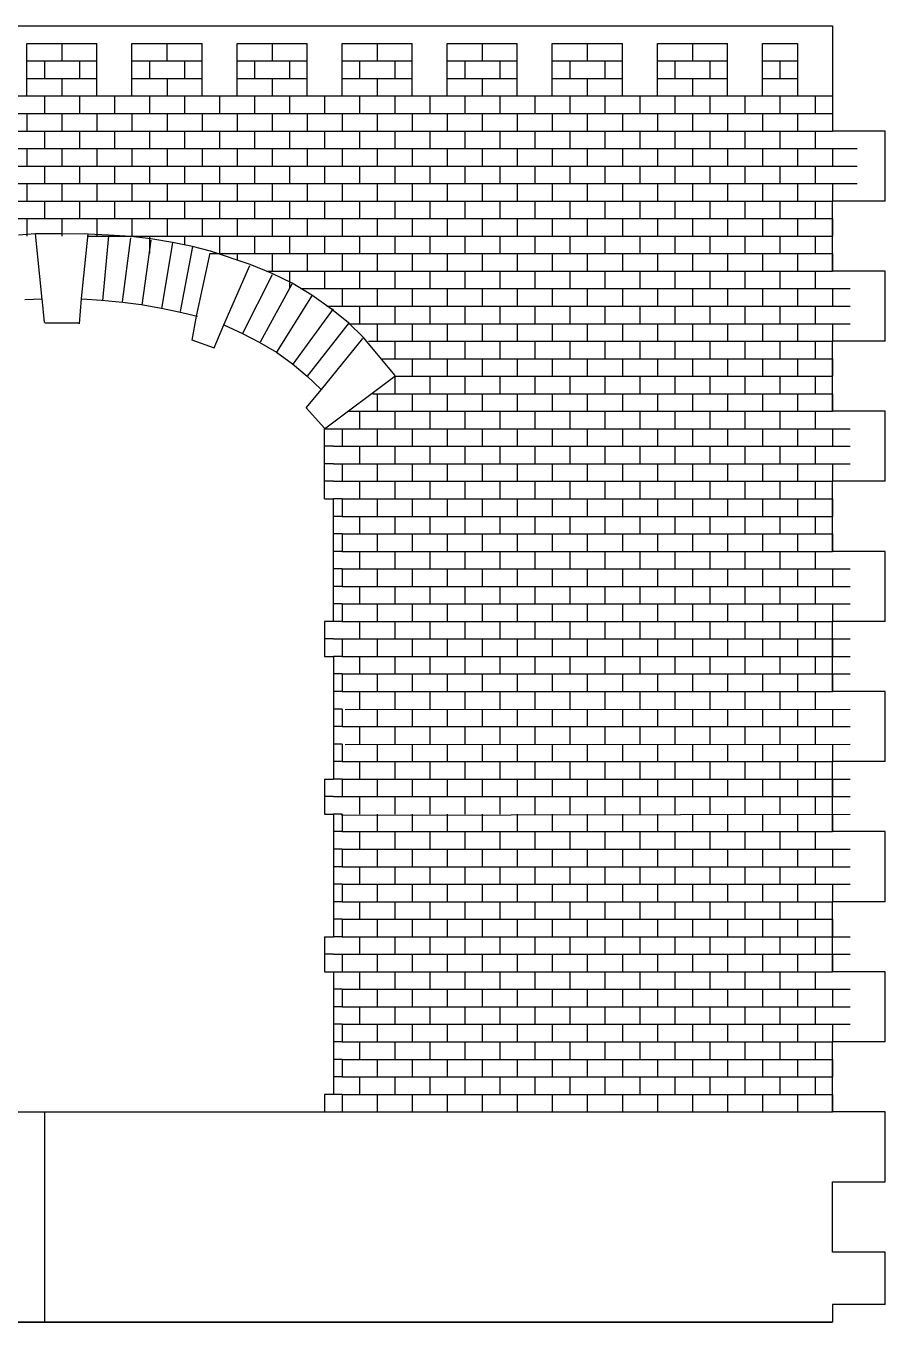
# Model space of a CAD drawing. Extents: x 12 to 197, y 116 to 290.
# Drawn here: x 54.9 to 104, y 116 to 190 of the extents above; entities that cross this region are included whole.
import ezdxf

# ---------------------------------------------------------------- set-up
doc = ezdxf.new("R2010")
doc.units = 0
doc.header["$MEASUREMENT"] = 0
doc.layers.add('OHNE_NAMEN', color=5, linetype='CONTINUOUS')

msp = doc.modelspace()

# ---------------------------------------------------------------- linework, layer by layer
at = {"layer": 'OHNE_NAMEN', "color": 5, "linetype": 'CONTINUOUS'}
for p, q in [((13, 190.0001), (101.0003, 190.0001)), ((101.0003, 190.0001), (101.001, 184.0001)), ((104.001, 184.0001), (101.001, 184.0001)), ((104.001, 179.9999), (104.001, 184.0001)), ((104.001, 179.9999), (101.001, 179.9999)), ((101.001, 176.0001), (101.001, 179.9999)), ((104.001, 176.0001), (101.001, 176.0001)), ((104.001, 172), (104.001, 176.0001)), ((104.001, 172), (101.001, 172)), ((101.001, 167.9998), (101.001, 172)), ((104.001, 167.9998), (101.001, 167.9998)), ((104.001, 164), (104.001, 167.9998)), ((104.001, 164), (101.001, 164)), ((101.001, 159.9999), (101.001, 164)), ((104.001, 159.9999), (101.001, 159.9999)), ((104.001, 156.0001), (104.001, 159.9999)), ((104.001, 156.0001), (101.001, 156.0001)), ((101.001, 151.9999), (101.001, 156.0001)), ((104.001, 151.9999), (101.001, 151.9999)), ((104.001, 147.9998), (104.001, 151.9999)), ((104.001, 147.9998), (101.001, 147.9998)), ((101.001, 144), (101.001, 147.9998)), ((104.001, 144), (101.001, 144)), ((104.001, 139.9999), (104.001, 144)), ((104.001, 139.9999), (101.001, 139.9999)), ((101.001, 136.0001), (101.001, 139.9999)), ((104.001, 136.0001), (101.001, 136.0001)), ((104.001, 131.9999), (104.001, 136.0001)), ((104.001, 131.9999), (101.001, 131.9999)), ((101.001, 128.0001), (101.001, 131.9999)), ((104.001, 128.0001), (101.001, 128.0001)), ((104.001, 124), (104.001, 128.0001)), ((101.001, 119.9998), (101.001, 124)), ((101.001, 124), (104.001, 124)), ((104.001, 119.9998), (101.001, 119.9998)), ((104.001, 116.9998), (104.001, 119.9998)), ((104.001, 116.9998), (101.001, 116.9998)), ((101.001, 116.9998), (101.001, 116)), ((101.0003, 116), (13, 116)), ((13, 116), (101.0003, 116))]:
    msp.add_line(p, q, dxfattribs=at)
at = {"layer": 'OHNE_NAMEN', "color": 7, "linetype": 'CONTINUOUS'}
for p, q in [((55.0002, 189.0004), (59.0003, 189.0004)), ((55.0005, 186), (55.0005, 189)), ((57.0001, 189), (57.0001, 188.0002)), ((59.0003, 186), (59.0003, 189)), ((60.9999, 189.0004), (65, 189.0004)), ((61.0002, 186), (61.0002, 189)), ((63.0001, 189), (63.0001, 188.0002)), ((65.0004, 186), (65.0004, 189)), ((66.9999, 189.0004), (71.0001, 189.0004)), ((67.0003, 186), (67.0003, 189)), ((69.0002, 189), (69.0002, 188.0002)), ((71.0004, 186), (71.0004, 189)), ((73, 189.0004), (77.0001, 189.0004)), ((73.0003, 186), (73.0003, 189)), ((75.0002, 189), (75.0002, 188.0002)), ((77.0004, 186), (77.0004, 189)), ((79, 189.0004), (83.0001, 189.0004)), ((79.0004, 186), (79.0004, 189)), ((81.0002, 189), (81.0002, 188.0002)), ((83.0005, 186), (83.0005, 189)), ((85, 189.0004), (89.0002, 189.0004)), ((85.0004, 186), (85.0004, 189)), ((86.9999, 189), (86.9999, 188.0002)), ((89.0005, 186), (89.0005, 189)), ((91.0001, 189.0004), (95.0002, 189.0004)), ((91.0004, 186), (91.0004, 189)), ((93, 189), (93, 188.0002)), ((95.0006, 186), (95.0006, 189)), ((97.0001, 189.0004), (99, 189)), ((97.0005, 186), (97.0005, 189)), ((99, 189), (99, 186.0003)), ((55.0002, 188.0002), (59.0003, 188.0002)), ((56.0007, 187.9995), (56.0007, 186.9997)), ((58.0005, 188.0002), (58.0005, 187.0004)), ((60.9999, 188.0002), (65, 188.0002)), ((62.0007, 187.9995), (62.0007, 186.9997)), ((64.0002, 188.0002), (64.0002, 187.0004)), ((66.9999, 188.0002), (71.0001, 188.0002)), ((68.0007, 187.9995), (68.0007, 186.9997)), ((70.0003, 188.0002), (70.0003, 187.0004)), ((73, 188.0002), (77.0001, 188.0002)), ((74.0004, 187.9995), (74.0004, 186.9997)), ((76.0003, 188.0002), (76.0003, 187.0004)), ((79, 188.0002), (83.0001, 188.0002)), ((80.0005, 187.9995), (80.0005, 186.9997)), ((82.0004, 188.0002), (82.0004, 187.0004)), ((85, 188.0002), (89.0002, 188.0002)), ((86.0005, 187.9995), (86.0005, 186.9997)), ((88.0004, 188.0002), (88.0004, 187.0004)), ((91.0001, 188.0002), (95.0002, 188.0002)), ((92.0006, 187.9995), (92.0006, 186.9997)), ((94.0005, 188.0002), (94.0005, 187.0004)), ((97.0001, 188.0002), (99, 188.0002)), ((98.0006, 187.9995), (98.0006, 186.9997)), ((55.0012, 186.9997), (59.0003, 186.9997)), ((57.0004, 186.9997), (57.0004, 186)), ((61.0009, 186.9997), (65.0004, 186.9997)), ((63.0005, 186.9997), (63.0005, 186)), ((67.001, 186.9997), (71.0004, 186.9997)), ((69.0005, 186.9997), (69.0005, 186)), ((73.001, 186.9997), (77.0004, 186.9997)), ((75.0006, 186.9997), (75.0006, 186)), ((79.0011, 186.9997), (83.0005, 186.9997)), ((81.0006, 186.9997), (81.0006, 186)), ((85.0011, 186.9997), (89.0005, 186.9997)), ((87.0003, 186.9997), (87.0003, 186)), ((91.0011, 186.9997), (95.0006, 186.9997)), ((93.0003, 186.9997), (93.0003, 186)), ((97.0012, 186.9997), (99, 186.9997)), ((13.1538, 186), (101.0003, 186.0003)), ((56.0007, 186), (56.0007, 184.9998)), ((58.0005, 186), (58.0005, 184.9998)), ((60.0008, 186), (60.0008, 184.9998)), ((62.0007, 185.9996), (62.0007, 184.9998)), ((64.0006, 185.9996), (64.0006, 184.9998)), ((66.0005, 186), (66.0005, 184.9998)), ((68.0007, 186), (68.0007, 184.9998)), ((70.0006, 186), (70.0006, 184.9998)), ((72.0005, 186), (72.0005, 184.9998)), ((74.0008, 186), (74.0008, 184.9998)), ((76.0007, 186), (76.0007, 184.9998)), ((78.0006, 185.9996), (78.0006, 184.9998)), ((80.0008, 185.9996), (80.0008, 184.9998)), ((82.0007, 185.9996), (82.0007, 184.9998)), ((84.0003, 185.9996), (84.0003, 184.9998)), ((86.0002, 185.9996), (86.0002, 184.9998)), ((88.0004, 185.9996), (88.0004, 184.9998)), ((90.0007, 185.9996), (90.0007, 184.9998)), ((92.0002, 185.9996), (92.0002, 184.9998)), ((94.0005, 185.9996), (94.0005, 184.9998)), ((96.0004, 185.9996), (96.0004, 184.9998)), ((98.0003, 185.9996), (98.0003, 184.9998)), ((100.0005, 185.9996), (100.0005, 184.9998)), ((13.1538, 185.0002), (101.0003, 185.0002)), ((55.0005, 184.9998), (55.0005, 183.9994)), ((57.0004, 184.9998), (57.0004, 183.9994)), ((59.0003, 184.9998), (59.0003, 183.9994)), ((61.0006, 184.9998), (61.0006, 183.9994)), ((63.0005, 184.9995), (63.0005, 183.9994)), ((65.0004, 184.9995), (65.0004, 183.9994)), ((67.0003, 184.9998), (67.0003, 183.9994)), ((69.0005, 184.9998), (69.0005, 183.9994)), ((71.0004, 184.9998), (71.0004, 183.9994)), ((73.0003, 184.9998), (73.0003, 183.9994)), ((75.0006, 184.9998), (75.0006, 183.9994)), ((77.0004, 184.9998), (77.0004, 183.9994)), ((79.0004, 184.9995), (79.0004, 183.9994)), ((81.0006, 184.9995), (81.0006, 183.9994)), ((83.0005, 184.9995), (83.0005, 183.9994)), ((85, 184.9995), (85, 183.9994)), ((86.9999, 184.9995), (86.9999, 183.9994)), ((89.0002, 184.9995), (89.0002, 183.9994)), ((91.0004, 184.9995), (91.0004, 183.9994)), ((93, 184.9995), (93, 183.9994)), ((95.0002, 184.9995), (95.0002, 183.9994)), ((97.0001, 184.9995), (97.0001, 183.9994)), ((99, 184.9995), (99, 183.9994)), ((101.0003, 184.9995), (101.0003, 183.9994)), ((13.1538, 184.0001), (101.0003, 184.0001)), ((56.0007, 184.0001), (56.0007, 182.9999)), ((58.0005, 184.0001), (58.0005, 182.9999)), ((60.0008, 184.0001), (60.0008, 182.9999)), ((62.0007, 183.9994), (62.0007, 182.9999)), ((64.0006, 183.9994), (64.0006, 182.9999)), ((66.0005, 184.0001), (66.0005, 182.9999)), ((68.0007, 184.0001), (68.0007, 182.9999)), ((70.0006, 184.0001), (70.0006, 182.9999)), ((72.0005, 184.0001), (72.0005, 182.9999)), ((74.0008, 184.0001), (74.0008, 182.9999)), ((76.0007, 184.0001), (76.0007, 182.9999)), ((78.0006, 183.9994), (78.0006, 182.9999)), ((80.0008, 183.9994), (80.0008, 182.9999)), ((82.0007, 183.9994), (82.0007, 182.9999)), ((84.0003, 183.9994), (84.0003, 182.9999)), ((86.0002, 183.9994), (86.0002, 182.9999)), ((88.0004, 183.9994), (88.0004, 182.9999)), ((90.0007, 183.9994), (90.0007, 182.9999)), ((92.0002, 183.9994), (92.0002, 182.9999)), ((94.0005, 183.9994), (94.0005, 182.9999)), ((96.0004, 183.9994), (96.0004, 182.9999)), ((98.0003, 183.9994), (98.0003, 182.9999)), ((100.0005, 183.9994), (100.0005, 182.9999)), ((13, 182.9999), (102.4036, 182.9999)), ((55.0005, 182.9999), (55.0005, 181.9998)), ((57.0004, 182.9999), (57.0004, 181.9998)), ((59.0003, 182.9999), (59.0003, 181.9998)), ((61.0006, 182.9999), (61.0006, 181.9998)), ((63.0005, 182.9996), (63.0005, 181.9998)), ((65.0004, 182.9996), (65.0004, 181.9998)), ((67.0003, 182.9999), (67.0003, 181.9998)), ((69.0005, 182.9999), (69.0005, 181.9998)), ((71.0004, 182.9999), (71.0004, 181.9998)), ((73.0003, 182.9999), (73.0003, 181.9998)), ((75.0006, 182.9999), (75.0006, 181.9998)), ((77.0004, 182.9999), (77.0004, 181.9998)), ((79.0004, 182.9996), (79.0004, 181.9998)), ((81.0006, 182.9996), (81.0006, 181.9998)), ((83.0005, 182.9996), (83.0005, 181.9998)), ((85, 182.9996), (85, 181.9998)), ((86.9999, 182.9996), (86.9999, 181.9998)), ((89.0002, 182.9996), (89.0002, 181.9998)), ((91.0004, 182.9996), (91.0004, 181.9998)), ((93, 182.9996), (93, 181.9998)), ((95.0002, 182.9996), (95.0002, 181.9998)), ((97.0001, 182.9996), (97.0001, 181.9998)), ((99, 182.9996), (99, 181.9998)), ((101.0003, 182.9996), (101.0003, 181.9998)), ((13, 182.0002), (102.4036, 182.0002)), ((56.0007, 182.0002), (56.0007, 181)), ((58.0005, 182.0002), (58.0005, 181)), ((60.0008, 182.0002), (60.0008, 181)), ((62.0007, 181.9998), (62.0007, 181)), ((64.0006, 181.9998), (64.0006, 181)), ((66.0005, 182.0002), (66.0005, 181)), ((68.0007, 182.0002), (68.0007, 181)), ((70.0006, 182.0002), (70.0006, 181)), ((72.0005, 182.0002), (72.0005, 181)), ((74.0008, 182.0002), (74.0008, 181)), ((76.0007, 182.0002), (76.0007, 181)), ((78.0006, 181.9998), (78.0006, 181)), ((80.0008, 181.9998), (80.0008, 181)), ((82.0007, 181.9998), (82.0007, 181)), ((84.0003, 181.9998), (84.0003, 181)), ((86.0002, 181.9998), (86.0002, 181)), ((88.0004, 181.9998), (88.0004, 181)), ((90.0007, 181.9998), (90.0007, 181)), ((92.0002, 181.9998), (92.0002, 181)), ((94.0005, 181.9998), (94.0005, 181)), ((96.0004, 181.9998), (96.0004, 181)), ((98.0003, 181.9998), (98.0003, 181)), ((100.0005, 181.9998), (100.0005, 181)), ((13, 181), (102.4036, 181)), ((55.0005, 180.9997), (55.0005, 179.9996)), ((57.0004, 180.9997), (57.0004, 179.9996)), ((59.0003, 180.9997), (59.0003, 179.9996)), ((61.0006, 180.9997), (61.0006, 179.9996)), ((63.0005, 180.999), (63.0005, 179.9996)), ((65.0004, 180.999), (65.0004, 179.9996)), ((67.0003, 180.9997), (67.0003, 179.9996)), ((69.0005, 180.9997), (69.0005, 179.9996)), ((71.0004, 180.9997), (71.0004, 179.9996)), ((73.0003, 180.9997), (73.0003, 179.9996)), ((75.0006, 180.9997), (75.0006, 179.9996)), ((77.0004, 180.9997), (77.0004, 179.9996)), ((79.0004, 180.999), (79.0004, 179.9996)), ((81.0006, 180.999), (81.0006, 179.9996)), ((83.0005, 180.999), (83.0005, 179.9996)), ((85, 180.999), (85, 179.9996)), ((86.9999, 180.999), (86.9999, 179.9996)), ((89.0002, 180.999), (89.0002, 179.9996)), ((91.0004, 180.999), (91.0004, 179.9996)), ((93, 180.999), (93, 179.9996)), ((95.0002, 180.999), (95.0002, 179.9996)), ((97.0001, 180.999), (97.0001, 179.9996)), ((99, 180.999), (99, 179.9996)), ((101.0003, 180.999), (101.0003, 179.9996)), ((13, 180.0003), (101.0003, 180.0003)), ((56.0007, 179.9999), (56.0007, 178.9998)), ((58.0005, 179.9999), (58.0005, 178.9998)), ((60.0008, 179.9999), (60.0008, 178.9998)), ((62.0007, 179.9996), (62.0007, 178.9998)), ((64.0006, 179.9996), (64.0006, 178.9998)), ((66.0005, 179.9999), (66.0005, 178.9998)), ((68.0007, 179.9999), (68.0007, 178.9998)), ((70.0006, 179.9999), (70.0006, 178.9998)), ((72.0005, 179.9999), (72.0005, 178.9998)), ((74.0008, 179.9999), (74.0008, 178.9998)), ((76.0007, 179.9999), (76.0007, 178.9998)), ((78.0006, 179.9996), (78.0006, 178.9998)), ((80.0008, 179.9996), (80.0008, 178.9998)), ((82.0007, 179.9996), (82.0007, 178.9998)), ((84.0003, 179.9996), (84.0003, 178.9998)), ((86.0002, 179.9996), (86.0002, 178.9998)), ((88.0004, 179.9996), (88.0004, 178.9998)), ((90.0007, 179.9996), (90.0007, 178.9998)), ((92.0002, 179.9996), (92.0002, 178.9998)), ((94.0005, 179.9996), (94.0005, 178.9998)), ((96.0004, 179.9996), (96.0004, 178.9998)), ((98.0003, 179.9996), (98.0003, 178.9998)), ((100.0005, 179.9996), (100.0005, 178.9998)), ((13, 179.0001), (101.0003, 179.0001)), ((55.0005, 178.9998), (55.0005, 177.9997)), ((57.0004, 178.9998), (57.0004, 177.9997)), ((59.0003, 178.9998), (59.0003, 177.9997)), ((61.0006, 178.9998), (61.0006, 177.9997)), ((63.0005, 178.9994), (63.0005, 177.9997)), ((65.0004, 178.9994), (65.0004, 177.9997)), ((67.0003, 178.9998), (67.0003, 177.9997)), ((69.0005, 178.9998), (69.0005, 177.9997)), ((71.0004, 178.9998), (71.0004, 177.9997)), ((73.0003, 178.9998), (73.0003, 177.9997)), ((75.0006, 178.9998), (75.0006, 177.9997)), ((77.0004, 178.9998), (77.0004, 177.9997)), ((79.0004, 178.9994), (79.0004, 177.9997)), ((81.0006, 178.9994), (81.0006, 177.9997)), ((83.0005, 178.9994), (83.0005, 177.9997)), ((85, 178.9994), (85, 177.9997)), ((86.9999, 178.9994), (86.9999, 177.9997)), ((89.0002, 178.9994), (89.0002, 177.9997)), ((91.0004, 178.9994), (91.0004, 177.9997)), ((93, 178.9994), (93, 177.9997)), ((95.0002, 178.9994), (95.0002, 177.9997)), ((97.0001, 178.9994), (97.0001, 177.9997)), ((99, 178.9994), (99, 177.9997)), ((101.0003, 178.9994), (101.0003, 177.9997)), ((55.5015, 178.1249), (54.5239, 178.0558)), ((55.8765, 174.3749), (55.5015, 178.1249)), ((57.0015, 178.1249), (55.5015, 178.1249)), ((58.4987, 178.103), (57.0015, 178.1249)), ((58.1265, 174.4373), (58.5015, 178.1249)), ((59.6512, 178.0558), (58.4987, 178.103)), ((58.5001, 178), (101.0003, 178)), ((59.6526, 178.0088), (59.3139, 174.3124)), ((60.9445, 177.9852), (59.6512, 178.0558)), ((60.9226, 177.903), (60.4389, 174.25)), ((62.0734, 177.8441), (60.9445, 177.9852)), ((62.0868, 177.7619), (61.564, 174.0623)), ((62.0007, 177.9997), (62.0007, 176.9999)), ((63.3201, 177.6324), (62.0734, 177.8441)), ((63.3215, 177.6208), (62.689, 173.875)), ((64.449, 177.3975), (63.3201, 177.6324)), ((64.0013, 178), (64.0013, 177.5001)), ((66.0005, 178), (66.0005, 176.9999)), ((66.0005, 177.9997), (66.0005, 176.9999)), ((68.0007, 178), (68.0007, 176.9999)), ((68.0007, 177.9997), (68.0007, 176.9999)), ((70.0006, 178), (70.0006, 176.9999)), ((70.0006, 177.9997), (70.0006, 176.9999)), ((72.0005, 178), (72.0005, 176.9999)), ((72.0005, 177.9997), (72.0005, 176.9999)), ((74.0008, 178), (74.0008, 176.9999)), ((74.0008, 177.9997), (74.0008, 176.9999)), ((76.0007, 178), (76.0007, 176.9999)), ((78.0006, 177.9997), (78.0006, 176.9999)), ((80.0008, 177.9997), (80.0008, 176.9999)), ((82.0007, 177.9997), (82.0007, 176.9999)), ((84.0003, 177.9997), (84.0003, 176.9999)), ((86.0002, 177.9997), (86.0002, 176.9999)), ((88.0004, 177.9997), (88.0004, 176.9999)), ((90.0007, 177.9997), (90.0007, 176.9999)), ((92.0002, 177.9997), (92.0002, 176.9999)), ((94.0005, 177.9997), (94.0005, 176.9999)), ((96.0004, 177.9997), (96.0004, 176.9999)), ((98.0003, 177.9997), (98.0003, 176.9999)), ((100.0005, 177.9997), (100.0005, 176.9999)), ((64.4504, 177.4091), (63.7515, 173.6873)), ((65.4837, 177.1385), (64.449, 177.3975)), ((64.6889, 173.4376), (65.4734, 177.0211)), ((67.7414, 176.3861), (65.4837, 177.1385)), ((65.501, 176.9999), (101.0003, 177.0002)), ((67.0013, 176.9999), (67.0013, 176.6249)), ((69.0005, 176.9999), (69.0005, 176.0001)), ((69.0005, 176.9999), (69.0005, 175.9998)), ((71.0004, 176.9999), (71.0004, 175.9998)), ((71.0008, 176.9999), (71.0008, 175.9998)), ((73.0003, 176.9999), (73.0003, 175.9998)), ((73.0007, 176.9999), (73.0007, 175.9998)), ((75.0006, 176.9999), (75.0006, 175.9998)), ((77.0004, 176.9999), (77.0004, 175.9998)), ((79.0004, 176.9995), (79.0004, 175.9998)), ((81.0006, 176.9995), (81.0006, 175.9998)), ((83.0005, 176.9995), (83.0005, 175.9998)), ((85, 176.9995), (85, 175.9998)), ((86.9999, 176.9995), (86.9999, 175.9998)), ((89.0002, 176.9995), (89.0002, 175.9998)), ((91.0004, 176.9995), (91.0004, 175.9998)), ((93, 176.9995), (93, 175.9998)), ((95.0002, 176.9995), (95.0002, 175.9998)), ((97.0001, 176.9995), (97.0001, 175.9998)), ((99, 176.9995), (99, 175.9998)), ((101.0003, 176.9995), (101.0003, 175.9998)), ((66.2513, 172.9373), (67.7312, 176.3155)), ((69.0114, 175.8685), (67.7414, 176.3861)), ((69.0012, 175.7863), (67.3139, 172.4374)), ((68.7515, 176.0001), (101.0003, 176.0001)), ((70.1403, 175.3041), (69.0114, 175.8685)), ((70.0006, 176.0001), (70.0006, 175)), ((70.0006, 175.9998), (70.0013, 175.375)), ((72.0005, 176.0001), (72.0005, 175)), ((72.0005, 175.9998), (72.0005, 174.9996)), ((74.0008, 176.0001), (74.0008, 175)), ((74.0008, 175.9998), (74.0008, 174.9996)), ((76.0007, 176.0001), (76.0007, 175)), ((78.0006, 175.9998), (78.0006, 175)), ((80.0008, 175.9998), (80.0008, 175)), ((82.0007, 175.9998), (82.0007, 175)), ((84.0003, 175.9998), (84.0003, 175)), ((86.0002, 175.9998), (86.0002, 175)), ((88.0004, 175.9998), (88.0004, 175)), ((90.0007, 175.9998), (90.0007, 175)), ((92.0002, 175.9998), (92.0002, 175)), ((94.0005, 175.9998), (94.0005, 175)), ((96.0004, 175.9998), (96.0004, 175)), ((98.0003, 175.9998), (98.0003, 175)), ((100.0005, 175.9998), (100.0005, 175)), ((70.1301, 175.2572), (68.314, 171.9375)), ((71.2692, 174.6222), (70.1403, 175.3041)), ((70.6265, 175), (102.0011, 175)), ((73.0003, 174.9996), (73.0003, 173.9995)), ((73.0007, 174.9996), (73.0007, 173.9999)), ((75.0006, 174.9996), (75.0006, 173.9995)), ((77.0004, 174.9996), (77.0004, 173.9995)), ((79.0004, 174.9993), (79.0004, 173.9995)), ((81.0006, 174.9993), (81.0006, 173.9995)), ((83.0005, 174.9993), (83.0005, 173.9995)), ((85, 174.9993), (85, 173.9995)), ((86.9999, 174.9993), (86.9999, 173.9995)), ((89.0002, 174.9993), (89.0002, 173.9995)), ((91.0004, 174.9993), (91.0004, 173.9995)), ((93, 174.9993), (93, 173.9995)), ((95.0002, 174.9993), (95.0002, 173.9995)), ((97.0001, 174.9993), (97.0001, 173.9995)), ((99, 174.9993), (99, 173.9995)), ((101.0003, 174.9993), (101.0003, 173.9995)), ((71.2943, 174.6222), (69.2513, 171.3749)), ((72.3981, 173.8224), (71.2692, 174.6222)), ((72.1265, 173.9999), (102.0011, 173.9999)), ((74.0008, 173.9999), (74.0008, 173.0001)), ((76.0007, 173.9999), (76.0007, 173.0001)), ((78.0006, 173.9995), (78.0006, 173.0001)), ((80.0008, 173.9995), (80.0008, 173.0001)), ((82.0007, 173.9995), (82.0007, 173.0001)), ((84.0003, 173.9995), (84.0003, 173.0001)), ((86.0002, 173.9995), (86.0002, 173.0001)), ((88.0004, 173.9995), (88.0004, 173.0001)), ((90.0007, 173.9995), (90.0007, 173.0001)), ((92.0002, 173.9995), (92.0002, 173.0001)), ((94.0005, 173.9995), (94.0005, 173.0001)), ((96.0004, 173.9995), (96.0004, 173.0001)), ((98.0003, 173.9995), (98.0003, 173.0001)), ((100.0005, 173.9995), (100.0005, 173.0001)), ((72.4856, 173.8461), (70.189, 170.6873)), ((73.3623, 173.0463), (72.3981, 173.8224)), ((73.4109, 173.07), (71.0015, 170.0001)), ((74.2089, 172.2233), (73.3623, 173.0463)), ((73.3764, 173.0001), (102.0011, 173.0001)), ((75.0006, 172.9998), (75.0006, 171.9996)), ((77.0004, 172.9998), (77.0004, 171.9996)), ((79.0004, 172.9994), (79.0004, 171.9996)), ((81.0006, 172.9994), (81.0006, 171.9996)), ((83.0005, 172.9994), (83.0005, 171.9996)), ((85, 172.9994), (85, 171.9996)), ((86.9999, 172.9994), (86.9999, 171.9996)), ((89.0002, 172.9994), (89.0002, 171.9996)), ((91.0004, 172.9994), (91.0004, 171.9996)), ((93, 172.9994), (93, 171.9996)), ((95.0002, 172.9994), (95.0002, 171.9996)), ((97.0001, 172.9994), (97.0001, 171.9996)), ((99, 172.9994), (99, 171.9996)), ((101.0003, 172.9994), (101.0003, 171.9996)), ((71.8139, 169.2501), (74.1871, 172.1527)), ((76.0201, 170.0361), (74.2089, 172.2233)), ((74.5014, 172), (101.0003, 172.0003)), ((76.0007, 172), (76.0007, 170.9999)), ((78.0006, 171.9996), (78.0006, 170.9999)), ((80.0008, 171.9996), (80.0008, 170.9999)), ((82.0007, 171.9996), (82.0007, 170.9999)), ((84.0003, 171.9996), (84.0003, 170.9999)), ((86.0002, 171.9996), (86.0002, 170.9999)), ((88.0004, 171.9996), (88.0004, 170.9999)), ((90.0007, 171.9996), (90.0007, 170.9999)), ((92.0002, 171.9996), (92.0002, 170.9999)), ((94.0005, 171.9996), (94.0005, 170.9999)), ((96.0004, 171.9996), (96.0004, 170.9999)), ((98.0003, 171.9996), (98.0003, 170.9999)), ((100.0005, 171.9996), (100.0005, 170.9999)), ((75.2514, 170.9999), (101.0003, 171.0002)), ((77.0004, 170.9999), (77.0004, 169.9997)), ((79.0004, 170.9995), (79.0004, 169.9997)), ((81.0006, 170.9995), (81.0006, 169.9997)), ((83.0005, 170.9995), (83.0005, 169.9997)), ((85, 170.9995), (85, 169.9997)), ((86.9999, 170.9995), (86.9999, 169.9997)), ((89.0002, 170.9995), (89.0002, 169.9997)), ((91.0004, 170.9995), (91.0004, 169.9997)), ((93, 170.9995), (93, 169.9997)), ((95.0002, 170.9995), (95.0002, 169.9997)), ((97.0001, 170.9995), (97.0001, 169.9997)), ((99, 170.9995), (99, 169.9997)), ((101.0003, 170.9995), (101.0003, 169.9997)), ((72.0005, 167.0001), (76.0007, 170.0001)), ((76.0007, 170.0001), (101.0003, 170.0001)), ((76.0007, 170.0001), (76.0007, 169)), ((76.0007, 169.9997), (76.0007, 168.9996)), ((78.0006, 169.9997), (78.0006, 169)), ((80.0008, 169.9997), (80.0008, 169)), ((82.0007, 169.9997), (82.0007, 169)), ((84.0003, 169.9997), (84.0003, 169)), ((86.0002, 169.9997), (86.0002, 169)), ((88.0004, 169.9997), (88.0004, 169)), ((90.0007, 169.9997), (90.0007, 169)), ((92.0002, 169.9997), (92.0002, 169)), ((94.0005, 169.9997), (94.0005, 169)), ((96.0004, 169.9997), (96.0004, 169)), ((98.0003, 169.9997), (98.0003, 169)), ((100.0005, 169.9997), (100.0005, 169)), ((74.7515, 169), (101.0003, 169.0003)), ((75.0006, 169), (75.0006, 167.9998)), ((75.0006, 168.9996), (75.0006, 167.9998)), ((77.0004, 169), (77.0004, 167.9998)), ((79.0004, 168.9996), (79.0004, 167.9998)), ((81.0006, 168.9996), (81.0006, 167.9998)), ((83.0005, 168.9996), (83.0005, 167.9998)), ((85, 168.9996), (85, 167.9998)), ((86.9999, 168.9996), (86.9999, 167.9998)), ((89.0002, 168.9996), (89.0002, 167.9998)), ((91.0004, 168.9996), (91.0004, 167.9998)), ((93, 168.9996), (93, 167.9998)), ((95.0002, 168.9996), (95.0002, 167.9998)), ((97.0001, 168.9996), (97.0001, 167.9998)), ((99, 168.9996), (99, 167.9998)), ((101.0003, 168.9996), (101.0003, 167.9998)), ((73.3764, 167.9998), (101.0003, 168.0002)), ((74.0004, 167.9998), (74.0004, 166.9997)), ((74.0008, 168.0002), (74.0008, 167.0001)), ((76.0007, 168.0002), (76.0007, 167.0001)), ((76.0007, 167.9998), (76.0007, 166.9997)), ((78.0006, 167.9998), (78.0006, 167.0001)), ((80.0008, 167.9998), (80.0008, 167.0001)), ((82.0007, 167.9998), (82.0007, 167.0001)), ((84.0003, 167.9998), (84.0003, 167.0001)), ((86.0002, 167.9998), (86.0002, 167.0001)), ((88.0004, 167.9998), (88.0004, 167.0001)), ((90.0007, 167.9998), (90.0007, 167.0001)), ((92.0002, 167.9998), (92.0002, 167.0001)), ((94.0005, 167.9998), (94.0005, 167.0001)), ((96.0004, 167.9998), (96.0004, 167.0001)), ((98.0003, 167.9998), (98.0003, 167.0001)), ((100.0005, 167.9998), (100.0005, 167.0001)), ((72.0002, 167.0001), (102.0011, 167.0001)), ((73.0003, 166.9997), (73.0003, 165.9996)), ((75.0006, 166.9997), (75.0006, 165.9996)), ((77.0004, 166.9997), (77.0004, 165.9996)), ((79.0004, 166.9993), (79.0004, 165.9996)), ((81.0006, 166.9993), (81.0006, 165.9996)), ((83.0005, 166.9993), (83.0005, 165.9996)), ((85, 166.9993), (85, 165.9996)), ((86.9999, 166.9993), (86.9999, 165.9996)), ((89.0002, 166.9993), (89.0002, 165.9996)), ((91.0004, 166.9993), (91.0004, 165.9996)), ((93, 166.9993), (93, 165.9996)), ((95.0002, 166.9993), (95.0002, 165.9996)), ((97.0001, 166.9993), (97.0001, 165.9996)), ((99, 166.9993), (99, 165.9996)), ((101.0003, 166.9993), (101.0003, 165.9996)), ((72.5004, 165.9999), (102.0011, 165.9999)), ((74.0008, 165.9999), (74.0008, 164.9998)), ((76.0007, 165.9999), (76.0007, 164.9998)), ((78.0006, 165.9996), (78.0006, 164.9998)), ((80.0008, 165.9996), (80.0008, 164.9998)), ((82.0007, 165.9996), (82.0007, 164.9998)), ((84.0003, 165.9996), (84.0003, 164.9998)), ((86.0002, 165.9996), (86.0002, 164.9998)), ((88.0004, 165.9996), (88.0004, 164.9998)), ((90.0007, 165.9996), (90.0007, 164.9998)), ((92.0002, 165.9996), (92.0002, 164.9998)), ((94.0005, 165.9996), (94.0005, 164.9998)), ((96.0004, 165.9996), (96.0004, 164.9998)), ((98.0003, 165.9996), (98.0003, 164.9998)), ((100.0005, 165.9996), (100.0005, 164.9998)), ((72.5011, 165.0002), (102.0011, 164.9998)), ((73.0003, 164.9998), (73.0003, 163.9997)), ((75.0006, 164.9998), (75.0006, 163.9997)), ((77.0004, 164.9998), (77.0004, 163.9997)), ((79.0004, 164.9995), (79.0004, 163.9997)), ((81.0006, 164.9995), (81.0006, 163.9997)), ((83.0005, 164.9995), (83.0005, 163.9997)), ((85, 164.9995), (85, 163.9997)), ((86.9999, 164.9995), (86.9999, 163.9997)), ((89.0002, 164.9995), (89.0002, 163.9997)), ((91.0004, 164.9995), (91.0004, 163.9997)), ((93, 164.9995), (93, 163.9997)), ((95.0002, 164.9995), (95.0002, 163.9997)), ((97.0001, 164.9995), (97.0001, 163.9997)), ((99, 164.9995), (99, 163.9997)), ((101.0003, 164.9995), (101.0003, 163.9997)), ((72.5011, 164), (101.0003, 164)), ((74.0008, 164), (74.0008, 162.9999)), ((76.0007, 164), (76.0007, 162.9999)), ((78.0006, 163.9997), (78.0006, 162.9999)), ((80.0008, 163.9997), (80.0008, 162.9999)), ((82.0007, 163.9997), (82.0007, 162.9999)), ((84.0003, 163.9997), (84.0003, 162.9999)), ((86.0002, 163.9997), (86.0002, 162.9999)), ((88.0004, 163.9997), (88.0004, 162.9999)), ((90.0007, 163.9997), (90.0007, 162.9999)), ((92.0002, 163.9997), (92.0002, 162.9999)), ((94.0005, 163.9997), (94.0005, 162.9999)), ((96.0004, 163.9997), (96.0004, 162.9999)), ((98.0003, 163.9997), (98.0003, 162.9999)), ((100.0005, 163.9997), (100.0005, 162.9999)), ((73.0003, 162.9999), (73.0003, 161.9998)), ((73.0007, 162.9999), (101.0003, 163.0003)), ((75.0006, 162.9999), (75.0006, 161.9998)), ((77.0004, 162.9999), (77.0004, 161.9998)), ((79.0004, 162.9996), (79.0004, 161.9998)), ((81.0006, 162.9996), (81.0006, 161.9998)), ((83.0005, 162.9996), (83.0005, 161.9998)), ((85, 162.9996), (85, 161.9998)), ((86.9999, 162.9996), (86.9999, 161.9998)), ((89.0002, 162.9996), (89.0002, 161.9998)), ((91.0004, 162.9996), (91.0004, 161.9998)), ((93, 162.9996), (93, 161.9998)), ((95.0002, 162.9996), (95.0002, 161.9998)), ((97.0001, 162.9996), (97.0001, 161.9998)), ((99, 162.9996), (99, 161.9998)), ((101.0003, 162.9996), (101.0003, 161.9998)), ((73.0003, 162.0001), (101.0003, 162.0001)), ((74.0008, 162.0001), (74.0008, 161)), ((76.0007, 162.0001), (76.0007, 161)), ((78.0006, 161.9998), (78.0006, 161)), ((80.0008, 161.9998), (80.0008, 161)), ((82.0007, 161.9998), (82.0007, 161)), ((84.0003, 161.9998), (84.0003, 161)), ((86.0002, 161.9998), (86.0002, 161)), ((88.0004, 161.9998), (88.0004, 161)), ((90.0007, 161.9998), (90.0007, 161)), ((92.0002, 161.9998), (92.0002, 161)), ((94.0005, 161.9998), (94.0005, 161)), ((96.0004, 161.9998), (96.0004, 161)), ((98.0003, 161.9998), (98.0003, 161)), ((100.0005, 161.9998), (100.0005, 161)), ((73.0003, 161), (101.0003, 161)), ((73.0003, 160.9997), (73.0003, 159.9995)), ((75.0006, 160.9997), (75.0006, 159.9995)), ((77.0004, 160.9997), (77.0004, 159.9995)), ((79.0004, 160.9993), (79.0004, 159.9995)), ((81.0006, 160.9993), (81.0006, 159.9995)), ((83.0005, 160.9993), (83.0005, 159.9995)), ((85, 160.9993), (85, 159.9995)), ((86.9999, 160.9993), (86.9999, 159.9995)), ((89.0002, 160.9993), (89.0002, 159.9995)), ((91.0004, 160.9993), (91.0004, 159.9995)), ((93, 160.9993), (93, 159.9995)), ((95.0002, 160.9993), (95.0002, 159.9995)), ((97.0001, 160.9993), (97.0001, 159.9995)), ((99, 160.9993), (99, 159.9995)), ((101.0003, 160.9993), (101.0003, 159.9995)), ((73.0014, 159.9999), (101.0003, 160.0002)), ((74.0008, 159.9999), (74.0008, 158.9998)), ((76.0007, 159.9999), (76.0007, 158.9998)), ((78.0006, 159.9995), (78.0006, 158.9998)), ((80.0008, 159.9995), (80.0008, 158.9998)), ((82.0007, 159.9995), (82.0007, 158.9998)), ((84.0003, 159.9995), (84.0003, 158.9998)), ((86.0002, 159.9995), (86.0002, 158.9998)), ((88.0004, 159.9995), (88.0004, 158.9998)), ((90.0007, 159.9995), (90.0007, 158.9998)), ((92.0002, 159.9995), (92.0002, 158.9998)), ((94.0005, 159.9995), (94.0005, 158.9998)), ((96.0004, 159.9995), (96.0004, 158.9998)), ((98.0003, 159.9995), (98.0003, 158.9998)), ((100.0005, 159.9995), (100.0005, 158.9998)), ((73.0003, 158.9998), (73.0003, 157.9996)), ((73.0007, 159.0001), (102.0011, 159.0001)), ((75.0006, 158.9998), (75.0006, 157.9996)), ((77.0004, 158.9998), (77.0004, 157.9996)), ((79.0004, 158.9994), (79.0004, 157.9996)), ((81.0006, 158.9994), (81.0006, 157.9996)), ((83.0005, 158.9994), (83.0005, 157.9996)), ((85, 158.9994), (85, 157.9996)), ((86.9999, 158.9994), (86.9999, 157.9996)), ((89.0002, 158.9994), (89.0002, 157.9996)), ((91.0004, 158.9994), (91.0004, 157.9996)), ((93, 158.9994), (93, 157.9996)), ((95.0002, 158.9994), (95.0002, 157.9996)), ((97.0001, 158.9994), (97.0001, 157.9996)), ((99, 158.9994), (99, 157.9996)), ((101.0003, 158.9994), (101.0003, 157.9996)), ((73.0007, 158), (102.0011, 158)), ((74.0008, 158), (74.0008, 156.9999)), ((76.0007, 158), (76.0007, 156.9999)), ((78.0006, 157.9996), (78.0006, 156.9999)), ((80.0008, 157.9996), (80.0008, 156.9999)), ((82.0007, 157.9996), (82.0007, 156.9999)), ((84.0003, 157.9996), (84.0003, 156.9999)), ((86.0002, 157.9996), (86.0002, 156.9999)), ((88.0004, 157.9996), (88.0004, 156.9999)), ((90.0007, 157.9996), (90.0007, 156.9999)), ((92.0002, 157.9996), (92.0002, 156.9999)), ((94.0005, 157.9996), (94.0005, 156.9999)), ((96.0004, 157.9996), (96.0004, 156.9999)), ((98.0003, 157.9996), (98.0003, 156.9999)), ((100.0005, 157.9996), (100.0005, 156.9999)), ((73.0003, 156.9999), (73.0003, 155.9997)), ((73.0007, 156.9999), (102.0011, 156.9999)), ((75.0006, 156.9999), (75.0006, 155.9997)), ((77.0004, 156.9999), (77.0004, 155.9997)), ((79.0004, 156.9995), (79.0004, 155.9997)), ((81.0006, 156.9995), (81.0006, 155.9997)), ((83.0005, 156.9995), (83.0005, 155.9997)), ((85, 156.9995), (85, 155.9997)), ((86.9999, 156.9995), (86.9999, 155.9997)), ((89.0002, 156.9995), (89.0002, 155.9997)), ((91.0004, 156.9995), (91.0004, 155.9997)), ((93, 156.9995), (93, 155.9997)), ((95.0002, 156.9995), (95.0002, 155.9997)), ((97.0001, 156.9995), (97.0001, 155.9997)), ((99, 156.9995), (99, 155.9997)), ((101.0003, 156.9995), (101.0003, 155.9997)), ((73.0014, 156.0001), (101.0003, 156.0001)), ((74.0008, 156.0001), (74.0008, 155)), ((76.0007, 156.0001), (76.0007, 155)), ((78.0006, 155.9997), (78.0006, 155)), ((80.0008, 155.9997), (80.0008, 155)), ((82.0007, 155.9997), (82.0007, 155)), ((84.0003, 155.9997), (84.0003, 155)), ((86.0002, 155.9997), (86.0002, 155)), ((88.0004, 155.9997), (88.0004, 155)), ((90.0007, 155.9997), (90.0007, 155)), ((92.0002, 155.9997), (92.0002, 155)), ((94.0005, 155.9997), (94.0005, 155)), ((96.0004, 155.9997), (96.0004, 155)), ((98.0003, 155.9997), (98.0003, 155)), ((100.0005, 155.9997), (100.0005, 155)), ((72.5015, 155), (102.0022, 155)), ((73.0003, 155), (73.0003, 153.9999)), ((75.0006, 155), (75.0006, 153.9999)), ((77.0004, 155), (77.0004, 153.9999)), ((79.0004, 154.9996), (79.0004, 153.9999)), ((81.0006, 154.9996), (81.0006, 153.9999)), ((83.0005, 154.9996), (83.0005, 153.9999)), ((85, 154.9996), (85, 153.9999)), ((86.9999, 154.9996), (86.9999, 153.9999)), ((89.0002, 154.9996), (89.0002, 153.9999)), ((91.0004, 154.9996), (91.0004, 153.9999)), ((93, 154.9996), (93, 153.9999)), ((95.0002, 154.9996), (95.0002, 153.9999)), ((97.0001, 154.9996), (97.0001, 153.9999)), ((99, 154.9996), (99, 153.9999)), ((101.0003, 154.9996), (101.0003, 153.9999)), ((73.0014, 153.9999), (102.0011, 154.0002)), ((74.0008, 153.9999), (74.0008, 152.9997)), ((76.0007, 153.9999), (76.0007, 152.9997)), ((78.0006, 153.9995), (78.0006, 152.9997)), ((80.0008, 153.9995), (80.0008, 152.9997)), ((82.0007, 153.9995), (82.0007, 152.9997)), ((84.0003, 153.9995), (84.0003, 152.9997)), ((86.0002, 153.9995), (86.0002, 152.9997)), ((88.0004, 153.9995), (88.0004, 152.9997)), ((90.0007, 153.9995), (90.0007, 152.9997)), ((92.0002, 153.9995), (92.0002, 152.9997)), ((94.0005, 153.9995), (94.0005, 152.9997)), ((96.0004, 153.9995), (96.0004, 152.9997)), ((98.0003, 153.9995), (98.0003, 152.9997)), ((100.0005, 153.9995), (100.0005, 152.9997)), ((73.0003, 153.0001), (102.0011, 153.0001)), ((73.0003, 152.9997), (73.0003, 151.9996)), ((75.0006, 152.9997), (75.0006, 151.9996)), ((77.0004, 152.9997), (77.0004, 151.9996)), ((79.0004, 152.9994), (79.0004, 151.9996)), ((81.0006, 152.9994), (81.0006, 151.9996)), ((83.0005, 152.9994), (83.0005, 151.9996)), ((85, 152.9994), (85, 151.9996)), ((86.9999, 152.9994), (86.9999, 151.9996)), ((89.0002, 152.9994), (89.0002, 151.9996)), ((91.0004, 152.9994), (91.0004, 151.9996)), ((93, 152.9994), (93, 151.9996)), ((95.0002, 152.9994), (95.0002, 151.9996)), ((97.0001, 152.9994), (97.0001, 151.9996)), ((99, 152.9994), (99, 151.9996)), ((101.0003, 152.9994), (101.0003, 151.9996)), ((73.0014, 151.9999), (101.0003, 152.0003)), ((74.0008, 151.9999), (74.0008, 150.9998)), ((76.0007, 151.9999), (76.0007, 150.9998)), ((78.0006, 151.9996), (78.0006, 150.9998)), ((80.0008, 151.9996), (80.0008, 150.9998)), ((82.0007, 151.9996), (82.0007, 150.9998)), ((84.0003, 151.9996), (84.0003, 150.9998)), ((86.0002, 151.9996), (86.0002, 150.9998)), ((88.0004, 151.9996), (88.0004, 150.9998)), ((90.0007, 151.9996), (90.0007, 150.9998)), ((92.0002, 151.9996), (92.0002, 150.9998)), ((94.0005, 151.9996), (94.0005, 150.9998)), ((96.0004, 151.9996), (96.0004, 150.9998)), ((98.0003, 151.9996), (98.0003, 150.9998)), ((100.0005, 151.9996), (100.0005, 150.9998)), ((73.0003, 150.9998), (73.0003, 149.9997)), ((73.1643, 150.967), (102.0011, 151.0002)), ((75.0006, 150.9998), (75.0006, 149.9997)), ((77.0004, 150.9998), (77.0004, 149.9997)), ((79.0004, 150.9995), (79.0004, 149.9997)), ((81.0006, 150.9995), (81.0006, 149.9997)), ((83.0005, 150.9995), (83.0005, 149.9997)), ((85, 150.9995), (85, 149.9997)), ((86.9999, 150.9995), (86.9999, 149.9997)), ((89.0002, 150.9995), (89.0002, 149.9997)), ((91.0004, 150.9995), (91.0004, 149.9997)), ((93, 150.9995), (93, 149.9997)), ((95.0002, 150.9995), (95.0002, 149.9997)), ((97.0001, 150.9995), (97.0001, 149.9997)), ((99, 150.9995), (99, 149.9997)), ((101.0003, 150.9995), (101.0003, 149.9997)), ((73.0014, 150), (102.0011, 150)), ((74.0008, 150), (74.0008, 148.9999)), ((76.0007, 150), (76.0007, 148.9999)), ((78.0006, 149.9997), (78.0006, 148.9999)), ((80.0008, 149.9997), (80.0008, 148.9999)), ((82.0007, 149.9997), (82.0007, 148.9999)), ((84.0003, 149.9997), (84.0003, 148.9999)), ((86.0002, 149.9997), (86.0002, 148.9999)), ((88.0004, 149.9997), (88.0004, 148.9999)), ((90.0007, 149.9997), (90.0007, 148.9999)), ((92.0002, 149.9997), (92.0002, 148.9999)), ((94.0005, 149.9997), (94.0005, 148.9999)), ((96.0004, 149.9997), (96.0004, 148.9999)), ((98.0003, 149.9997), (98.0003, 148.9999)), ((100.0005, 149.9997), (100.0005, 148.9999)), ((73.0003, 148.9999), (73.0003, 147.9998)), ((73.1643, 148.9671), (102.0011, 148.9999)), ((75.0006, 148.9999), (75.0006, 147.9998)), ((77.0004, 148.9999), (77.0004, 147.9998)), ((79.0004, 148.9996), (79.0004, 147.9998)), ((81.0006, 148.9996), (81.0006, 147.9998)), ((83.0005, 148.9996), (83.0005, 147.9998)), ((85, 148.9996), (85, 147.9998)), ((86.9999, 148.9996), (86.9999, 147.9998)), ((89.0002, 148.9996), (89.0002, 147.9998)), ((91.0004, 148.9996), (91.0004, 147.9998)), ((93, 148.9996), (93, 147.9998)), ((95.0002, 148.9996), (95.0002, 147.9998)), ((97.0001, 148.9996), (97.0001, 147.9998)), ((99, 148.9996), (99, 147.9998)), ((101.0003, 148.9996), (101.0003, 147.9998)), ((73.0014, 147.9998), (101.0003, 148.0002)), ((74.0008, 147.9998), (74.0008, 146.9997)), ((76.0007, 147.9998), (76.0007, 146.9997)), ((78.0006, 147.9994), (78.0006, 146.9997)), ((80.0008, 147.9994), (80.0008, 146.9997)), ((82.0007, 147.9994), (82.0007, 146.9997)), ((84.0003, 147.9994), (84.0003, 146.9997)), ((86.0002, 147.9994), (86.0002, 146.9997)), ((88.0004, 147.9994), (88.0004, 146.9997)), ((90.0007, 147.9994), (90.0007, 146.9997)), ((92.0002, 147.9994), (92.0002, 146.9997)), ((94.0005, 147.9994), (94.0005, 146.9997)), ((96.0004, 147.9994), (96.0004, 146.9997)), ((98.0003, 147.9994), (98.0003, 146.9997)), ((100.0005, 147.9994), (100.0005, 146.9997)), ((73.0003, 146.9997), (73.0003, 145.9999)), ((73.0014, 147), (102.0011, 147)), ((75.0006, 146.9997), (75.0006, 145.9999)), ((77.0004, 146.9997), (77.0004, 145.9999)), ((79.0004, 146.9997), (79.0004, 145.9999)), ((81.0006, 146.9997), (81.0006, 145.9999)), ((83.0005, 146.9997), (83.0005, 145.9999)), ((85, 146.9997), (85, 145.9999)), ((86.9999, 146.9997), (86.9999, 145.9999)), ((89.0002, 146.9997), (89.0002, 145.9999)), ((91.0004, 146.9997), (91.0004, 145.9999)), ((93, 146.9997), (93, 145.9999)), ((95.0002, 146.9997), (95.0002, 145.9999)), ((97.0001, 146.9997), (97.0001, 145.9999)), ((99, 146.9997), (99, 145.9999)), ((101.0003, 146.9997), (101.0003, 145.9999)), ((72.5015, 145.9999), (102.0022, 145.9999)), ((74.0008, 145.9999), (74.0008, 144.9998)), ((76.0007, 145.9999), (76.0007, 144.9998)), ((78.0006, 145.9996), (78.0006, 144.9998)), ((80.0008, 145.9996), (80.0008, 144.9998)), ((82.0007, 145.9996), (82.0007, 144.9998)), ((84.0003, 145.9996), (84.0003, 144.9998)), ((86.0002, 145.9996), (86.0002, 144.9998)), ((88.0004, 145.9996), (88.0004, 144.9998)), ((90.0007, 145.9996), (90.0007, 144.9998)), ((92.0002, 145.9996), (92.0002, 144.9998)), ((94.0005, 145.9996), (94.0005, 144.9998)), ((96.0004, 145.9996), (96.0004, 144.9998)), ((98.0003, 145.9996), (98.0003, 144.9998)), ((100.0005, 145.9996), (100.0005, 144.9998)), ((72.9573, 144.9419), (102.0011, 145.0001)), ((73.0003, 144.9998), (73.0003, 143.9996)), ((75.0006, 144.9998), (75.0006, 143.9996)), ((77.0004, 144.9998), (77.0004, 143.9996)), ((79.0004, 144.9994), (79.0004, 143.9996)), ((81.0006, 144.9994), (81.0006, 143.9996)), ((83.0005, 144.9994), (83.0005, 143.9996)), ((85, 144.9994), (85, 143.9996)), ((86.9999, 144.9994), (86.9999, 143.9996)), ((89.0002, 144.9994), (89.0002, 143.9996)), ((91.0004, 144.9994), (91.0004, 143.9996)), ((93, 144.9994), (93, 143.9996)), ((95.0002, 144.9994), (95.0002, 143.9996)), ((97.0001, 144.9994), (97.0001, 143.9996)), ((99, 144.9994), (99, 143.9996)), ((101.0003, 144.9994), (101.0003, 143.9996)), ((73.0014, 144), (101.0003, 144)), ((74.0008, 144), (74.0008, 142.9999)), ((76.0007, 144), (76.0007, 142.9999)), ((78.0006, 143.9996), (78.0006, 142.9999)), ((80.0008, 143.9996), (80.0008, 142.9999)), ((82.0007, 143.9996), (82.0007, 142.9999)), ((84.0003, 143.9996), (84.0003, 142.9999)), ((86.0002, 143.9996), (86.0002, 142.9999)), ((88.0004, 143.9996), (88.0004, 142.9999)), ((90.0007, 143.9996), (90.0007, 142.9999)), ((92.0002, 143.9996), (92.0002, 142.9999)), ((94.0005, 143.9996), (94.0005, 142.9999)), ((96.0004, 143.9996), (96.0004, 142.9999)), ((98.0003, 143.9996), (98.0003, 142.9999)), ((100.0005, 143.9996), (100.0005, 142.9999)), ((73.0003, 142.9999), (73.0003, 141.9998)), ((73.0007, 142.9999), (102.0011, 142.9999)), ((75.0006, 142.9999), (75.0006, 141.9998)), ((77.0004, 142.9999), (77.0004, 141.9998)), ((79.0004, 142.9995), (79.0004, 141.9998)), ((81.0006, 142.9995), (81.0006, 141.9998)), ((83.0005, 142.9995), (83.0005, 141.9998)), ((85, 142.9995), (85, 141.9998)), ((86.9999, 142.9995), (86.9999, 141.9998)), ((89.0002, 142.9995), (89.0002, 141.9998)), ((91.0004, 142.9995), (91.0004, 141.9998)), ((93, 142.9995), (93, 141.9998)), ((95.0002, 142.9995), (95.0002, 141.9998)), ((97.0001, 142.9995), (97.0001, 141.9998)), ((99, 142.9995), (99, 141.9998)), ((101.0003, 142.9995), (101.0003, 141.9998)), ((73.0007, 142.0001), (102.0011, 142.0001)), ((74.0008, 141.9998), (74.0008, 141)), ((76.0007, 141.9998), (76.0007, 141)), ((78.0006, 141.9998), (78.0006, 141)), ((80.0008, 141.9998), (80.0008, 141)), ((82.0007, 141.9998), (82.0007, 141)), ((84.0003, 141.9998), (84.0003, 141)), ((86.0002, 141.9998), (86.0002, 141)), ((88.0004, 141.9998), (88.0004, 141)), ((90.0007, 141.9998), (90.0007, 141)), ((92.0002, 141.9998), (92.0002, 141)), ((94.0005, 141.9998), (94.0005, 141)), ((96.0004, 141.9998), (96.0004, 141)), ((98.0003, 141.9998), (98.0003, 141)), ((100.0005, 141.9998), (100.0005, 141)), ((73.0003, 141), (73.0003, 139.9999)), ((73.0007, 141), (102.0011, 141)), ((75.0006, 141), (75.0006, 139.9999)), ((77.0004, 141), (77.0004, 139.9999)), ((79.0004, 140.9996), (79.0004, 139.9999)), ((81.0006, 140.9996), (81.0006, 139.9999)), ((83.0005, 140.9996), (83.0005, 139.9999)), ((85, 140.9996), (85, 139.9999)), ((86.9999, 140.9996), (86.9999, 139.9999)), ((89.0002, 140.9996), (89.0002, 139.9999)), ((91.0004, 140.9996), (91.0004, 139.9999)), ((93, 140.9996), (93, 139.9999)), ((95.0002, 140.9996), (95.0002, 139.9999)), ((97.0001, 140.9996), (97.0001, 139.9999)), ((99, 140.9996), (99, 139.9999)), ((101.0003, 140.9996), (101.0003, 139.9999)), ((73.0014, 139.9999), (101.0003, 140.0002)), ((74.0008, 139.9999), (74.0008, 138.9997)), ((76.0007, 139.9999), (76.0007, 138.9997)), ((78.0006, 139.9995), (78.0006, 138.9997)), ((80.0008, 139.9995), (80.0008, 138.9997)), ((82.0007, 139.9995), (82.0007, 138.9997)), ((84.0003, 139.9995), (84.0003, 138.9997)), ((86.0002, 139.9995), (86.0002, 138.9997)), ((88.0004, 139.9995), (88.0004, 138.9997)), ((90.0007, 139.9995), (90.0007, 138.9997)), ((92.0002, 139.9995), (92.0002, 138.9997)), ((94.0005, 139.9995), (94.0005, 138.9997)), ((96.0004, 139.9995), (96.0004, 138.9997)), ((98.0003, 139.9995), (98.0003, 138.9997)), ((100.0005, 139.9995), (100.0005, 138.9997)), ((73.0003, 138.9997), (73.0003, 137.9996)), ((73.0014, 139.0001), (101.0003, 139.0001)), ((75.0006, 138.9997), (75.0006, 137.9996)), ((77.0004, 138.9997), (77.0004, 137.9996)), ((79.0004, 138.9994), (79.0004, 137.9996)), ((81.0006, 138.9994), (81.0006, 137.9996)), ((83.0005, 138.9994), (83.0005, 137.9996)), ((85, 138.9994), (85, 137.9996)), ((86.9999, 138.9994), (86.9999, 137.9996)), ((89.0002, 138.9994), (89.0002, 137.9996)), ((91.0004, 138.9994), (91.0004, 137.9996)), ((93, 138.9994), (93, 137.9996)), ((95.0002, 138.9994), (95.0002, 137.9996)), ((97.0001, 138.9994), (97.0001, 137.9996)), ((99, 138.9994), (99, 137.9996)), ((101.0003, 138.9994), (101.0003, 137.9996)), ((73.0014, 138), (102.0011, 138)), ((74.0008, 138), (74.0008, 136.9998)), ((76.0007, 138), (76.0007, 136.9998)), ((78.0006, 137.9996), (78.0006, 136.9998)), ((80.0008, 137.9996), (80.0008, 136.9998)), ((82.0007, 137.9996), (82.0007, 136.9998)), ((84.0003, 137.9996), (84.0003, 136.9998)), ((86.0002, 137.9996), (86.0002, 136.9998)), ((88.0004, 137.9996), (88.0004, 136.9998)), ((90.0007, 137.9996), (90.0007, 136.9998)), ((92.0002, 137.9996), (92.0002, 136.9998)), ((94.0005, 137.9996), (94.0005, 136.9998)), ((96.0004, 137.9996), (96.0004, 136.9998)), ((98.0003, 137.9996), (98.0003, 136.9998)), ((100.0005, 137.9996), (100.0005, 136.9998)), ((72.5015, 136.9998), (102.0022, 136.9998)), ((73.0003, 136.9998), (73.0003, 135.9997)), ((75.0006, 136.9998), (75.0006, 135.9997)), ((77.0004, 136.9998), (77.0004, 135.9997)), ((79.0004, 136.9995), (79.0004, 135.9997)), ((81.0006, 136.9995), (81.0006, 135.9997)), ((83.0005, 136.9995), (83.0005, 135.9997)), ((85, 136.9995), (85, 135.9997)), ((86.9999, 136.9995), (86.9999, 135.9997)), ((89.0002, 136.9995), (89.0002, 135.9997)), ((91.0004, 136.9995), (91.0004, 135.9997)), ((93, 136.9995), (93, 135.9997)), ((95.0002, 136.9995), (95.0002, 135.9997)), ((97.0001, 136.9995), (97.0001, 135.9997)), ((99, 136.9995), (99, 135.9997)), ((101.0003, 136.9995), (101.0003, 135.9997)), ((73.0014, 136.0001), (101.0003, 136.0001)), ((74.0008, 136.0001), (74.0008, 134.9999)), ((76.0007, 136.0001), (76.0007, 134.9999)), ((78.0006, 135.9997), (78.0006, 134.9999)), ((80.0008, 135.9997), (80.0008, 134.9999)), ((82.0007, 135.9997), (82.0007, 134.9999)), ((84.0003, 135.9997), (84.0003, 134.9999)), ((86.0002, 135.9997), (86.0002, 134.9999)), ((88.0004, 135.9997), (88.0004, 134.9999)), ((90.0007, 135.9997), (90.0007, 134.9999)), ((92.0002, 135.9997), (92.0002, 134.9999)), ((94.0005, 135.9997), (94.0005, 134.9999)), ((96.0004, 135.9997), (96.0004, 134.9999)), ((98.0003, 135.9997), (98.0003, 134.9999)), ((100.0005, 135.9997), (100.0005, 134.9999)), ((73.0003, 134.9999), (73.0003, 133.9998)), ((73.0014, 134.9999), (102.0011, 134.9999)), ((75.0006, 134.9999), (75.0006, 133.9998)), ((77.0004, 134.9999), (77.0004, 133.9998)), ((79.0004, 134.9996), (79.0004, 133.9998)), ((81.0006, 134.9996), (81.0006, 133.9998)), ((83.0005, 134.9996), (83.0005, 133.9998)), ((85, 134.9996), (85, 133.9998)), ((86.9999, 134.9996), (86.9999, 133.9998)), ((89.0002, 134.9996), (89.0002, 133.9998)), ((91.0004, 134.9996), (91.0004, 133.9998)), ((93, 134.9996), (93, 133.9998)), ((95.0002, 134.9996), (95.0002, 133.9998)), ((97.0001, 134.9996), (97.0001, 133.9998)), ((99, 134.9996), (99, 133.9998)), ((101.0003, 134.9996), (101.0003, 133.9998)), ((73.0014, 133.9998), (102.0011, 133.9998)), ((74.0008, 133.9998), (74.0008, 132.9997)), ((76.0007, 133.9998), (76.0007, 132.9997)), ((78.0006, 133.9995), (78.0006, 132.9997)), ((80.0008, 133.9995), (80.0008, 132.9997)), ((82.0007, 133.9995), (82.0007, 132.9997)), ((84.0003, 133.9995), (84.0003, 132.9997)), ((86.0002, 133.9995), (86.0002, 132.9997)), ((88.0004, 133.9995), (88.0004, 132.9997)), ((90.0007, 133.9995), (90.0007, 132.9997)), ((92.0002, 133.9995), (92.0002, 132.9997)), ((94.0005, 133.9995), (94.0005, 132.9997)), ((96.0004, 133.9995), (96.0004, 132.9997)), ((98.0003, 133.9995), (98.0003, 132.9997)), ((100.0005, 133.9995), (100.0005, 132.9997)), ((73.0003, 133), (73.0003, 131.9999)), ((73.0014, 133), (102.0011, 133)), ((75.0006, 133), (75.0006, 131.9999)), ((77.0004, 133), (77.0004, 131.9999)), ((79.0004, 132.9997), (79.0004, 131.9999)), ((81.0006, 132.9997), (81.0006, 131.9999)), ((83.0005, 132.9997), (83.0005, 131.9999)), ((85, 132.9997), (85, 131.9999)), ((86.9999, 132.9997), (86.9999, 131.9999)), ((89.0002, 132.9997), (89.0002, 131.9999)), ((91.0004, 132.9997), (91.0004, 131.9999)), ((93, 132.9997), (93, 131.9999)), ((95.0002, 132.9997), (95.0002, 131.9999)), ((97.0001, 132.9997), (97.0001, 131.9999)), ((99, 132.9997), (99, 131.9999)), ((101.0003, 132.9997), (101.0003, 131.9999)), ((73.0014, 131.9999), (101.0003, 132.0003)), ((74.0008, 131.9999), (74.0008, 130.9998)), ((76.0007, 131.9999), (76.0007, 130.9998)), ((78.0006, 131.9996), (78.0006, 130.9998)), ((80.0008, 131.9996), (80.0008, 130.9998)), ((82.0007, 131.9996), (82.0007, 130.9998)), ((84.0003, 131.9996), (84.0003, 130.9998)), ((86.0002, 131.9996), (86.0002, 130.9998)), ((88.0004, 131.9996), (88.0004, 130.9998)), ((90.0007, 131.9996), (90.0007, 130.9998)), ((92.0002, 131.9996), (92.0002, 130.9998)), ((94.0005, 131.9996), (94.0005, 130.9998)), ((96.0004, 131.9996), (96.0004, 130.9998)), ((98.0003, 131.9996), (98.0003, 130.9998)), ((100.0005, 131.9996), (100.0005, 130.9998)), ((73, 131.0001), (101.0003, 131.0001)), ((73.0003, 130.9998), (73.0003, 129.9997)), ((75.0006, 130.9998), (75.0006, 129.9997)), ((77.0004, 130.9998), (77.0004, 129.9997)), ((79.0004, 130.9994), (79.0004, 129.9997)), ((81.0006, 130.9994), (81.0006, 129.9997)), ((83.0005, 130.9994), (83.0005, 129.9997)), ((85, 130.9994), (85, 129.9997)), ((86.9999, 130.9994), (86.9999, 129.9997)), ((89.0002, 130.9994), (89.0002, 129.9997)), ((91.0004, 130.9994), (91.0004, 129.9997)), ((93, 130.9994), (93, 129.9997)), ((95.0002, 130.9994), (95.0002, 129.9997)), ((97.0001, 130.9994), (97.0001, 129.9997)), ((99, 130.9994), (99, 129.9997)), ((101.0003, 130.9994), (101.0003, 129.9997)), ((73.0014, 130), (101.0003, 130)), ((74.0008, 130), (74.0008, 128.9999)), ((76.0007, 130), (76.0007, 128.9999)), ((78.0006, 129.9997), (78.0006, 128.9999)), ((80.0008, 129.9997), (80.0008, 128.9999)), ((82.0007, 129.9997), (82.0007, 128.9999)), ((84.0003, 129.9997), (84.0003, 128.9999)), ((86.0002, 129.9997), (86.0002, 128.9999)), ((88.0004, 129.9997), (88.0004, 128.9999)), ((90.0007, 129.9997), (90.0007, 128.9999)), ((92.0002, 129.9997), (92.0002, 128.9999)), ((94.0005, 129.9997), (94.0005, 128.9999)), ((96.0004, 129.9997), (96.0004, 128.9999)), ((98.0003, 129.9997), (98.0003, 128.9999)), ((100.0005, 129.9997), (100.0005, 128.9999)), ((73.0003, 128.9999), (73.0003, 127.9998)), ((73.0014, 128.9999), (101.0003, 129.0003)), ((75.0006, 128.9999), (75.0006, 127.9998)), ((77.0004, 128.9999), (77.0004, 127.9998)), ((79.0004, 128.9995), (79.0004, 127.9998)), ((81.0006, 128.9995), (81.0006, 127.9998)), ((83.0005, 128.9995), (83.0005, 127.9998)), ((85, 128.9995), (85, 127.9998)), ((86.9999, 128.9995), (86.9999, 127.9998)), ((89.0002, 128.9995), (89.0002, 127.9998)), ((91.0004, 128.9995), (91.0004, 127.9998)), ((93, 128.9995), (93, 127.9998)), ((95.0002, 128.9995), (95.0002, 127.9998)), ((97.0001, 128.9995), (97.0001, 127.9998)), ((99, 128.9995), (99, 127.9998)), ((101.0003, 128.9995), (101.0003, 127.9998)), ((72.0012, 128.0001), (101.0003, 128.0001))]:
    msp.add_line(p, q, dxfattribs=at)
at = {"layer": 'OHNE_NAMEN', "color": 1, "linetype": 'CONTINUOUS'}
for p, q in [((54.8901, 174.3752), (55.8779, 174.4105)), ((56.0014, 173.0626), (55.8765, 174.4373)), ((58.0016, 173.0001), (58.1265, 174.4373)), ((58.1357, 174.4105), (59.2646, 174.34)), ((59.2646, 174.34), (60.464, 174.2341)), ((60.464, 174.2341), (61.5223, 174.093)), ((61.5223, 174.093), (62.6865, 173.8813)), ((62.6865, 173.8813), (63.6743, 173.6697)), ((63.6743, 173.6697), (64.7326, 173.4227)), ((64.4391, 172.0624), (64.6889, 173.4376)), ((58.0048, 173.023), (56.0292, 173.023)), ((65.689, 171.625), (66.2513, 172.9373)), ((66.2496, 172.9288), (67.3079, 172.435)), ((67.3079, 172.435), (68.2604, 171.9411)), ((64.4253, 172.0822), (65.689, 171.625)), ((68.2604, 171.9411), (69.2482, 171.3766)), ((69.2482, 171.3766), (70.1654, 170.7063)), ((70.1654, 170.7063), (71.0121, 170.0008)), ((71.0121, 170.0008), (71.7882, 169.26)), ((70.939, 168.1875), (71.8139, 169.2501)), ((70.939, 168.1875), (71.9984, 167.0258)), ((72.0012, 163.0003), (72.0012, 167.0001)), ((72.0012, 163.0003), (72.0012, 167.0001)), ((72.5015, 165.9999), (72.0016, 165.9999)), ((72.5015, 164.9998), (72.0016, 164.9998)), ((72.5015, 164), (72.0016, 164)), ((72.0005, 162.9999), (72.5008, 162.9999)), ((72.5011, 156.0001), (72.5011, 163.0003)), ((72.5011, 156.0001), (72.5011, 163.0003)), ((72.5011, 156.0001), (72.5011, 163.0003)), ((73.0014, 161.9998), (72.5015, 161.9998)), ((73.0014, 161), (72.5015, 161)), ((73.0014, 159.9999), (72.5015, 159.9999)), ((73.0014, 159.0001), (72.5015, 159.0001)), ((73.0014, 158), (72.5015, 158)), ((73.0014, 156.9999), (72.5015, 156.9999)), ((72.0012, 156.0001), (72.0012, 154.0002)), ((72.5015, 156.0001), (72.0016, 156.0001)), ((73.0014, 156.0001), (72.5015, 156.0001)), ((72.5015, 155), (72.0016, 155)), ((72.0005, 153.9999), (72.5008, 153.9999)), ((72.5011, 154.0002), (72.5011, 147)), ((72.5011, 154.0002), (72.5011, 147)), ((73.0014, 153.9999), (72.5015, 153.9999)), ((73.0014, 153.0001), (72.5015, 153.0001)), ((73.0014, 151.9999), (72.5015, 151.9999)), ((73.0014, 150.9998), (72.5015, 150.9998)), ((73.0014, 150), (72.5015, 150)), ((73.0014, 148.9999), (72.5015, 148.9999)), ((73.0014, 147.9998), (72.5015, 147.9998)), ((72.0005, 147), (72.5008, 147)), ((72.0012, 147), (72.0012, 145.0001)), ((73.0014, 147), (72.5015, 147)), ((72.5015, 145.9999), (72.0016, 145.9999)), ((72.5011, 145.0001), (72.5011, 138)), ((72.5011, 145.0001), (72.5011, 138)), ((73.0014, 145.0001), (72.5015, 145.0001)), ((73.0014, 144), (72.5015, 144)), ((73.0014, 142.9999), (72.5015, 142.9999)), ((73.0014, 142.0001), (72.5015, 142.0001)), ((73.0014, 141), (72.5015, 141)), ((73.0014, 139.9999), (72.5015, 139.9999)), ((73.0014, 139.0001), (72.5015, 139.0001)), ((72.0005, 138), (72.5008, 138)), ((72.0012, 138), (72.0012, 136.0001)), ((73.0014, 138), (72.5015, 138)), ((72.5015, 136.9998), (72.0016, 136.9998)), ((72.0012, 136.0001), (73.0014, 136.0001)), ((72.5011, 136.0001), (72.5011, 129.0003)), ((73.0014, 134.9999), (72.5015, 134.9999)), ((73.0014, 133.9998), (72.5015, 133.9998)), ((73.0014, 133), (72.5015, 133)), ((73.0014, 131.9999), (72.5015, 131.9999)), ((73.0014, 130.9998), (72.5015, 130.9998)), ((73.0014, 130), (72.5015, 130)), ((72.0012, 128.9999), (72.0016, 128.0001)), ((72.5015, 128.9999), (72.0016, 128.9999)), ((73.0014, 128.9999), (72.5015, 128.9999)), ((42.0007, 128.0001), (72.0005, 128.0001))]:
    msp.add_line(p, q, dxfattribs=at)
at = {"layer": 'OHNE_NAMEN', "color": 6, "linetype": 'CONTINUOUS'}
for p, q in [((73.0014, 162.9999), (72.5015, 162.9999)), ((72.0005, 145.0001), (72.5008, 145.0001)), ((56.0003, 128.0001), (56.0003, 116))]:
    msp.add_line(p, q, dxfattribs=at)

doc.saveas('drawing.dxf')
